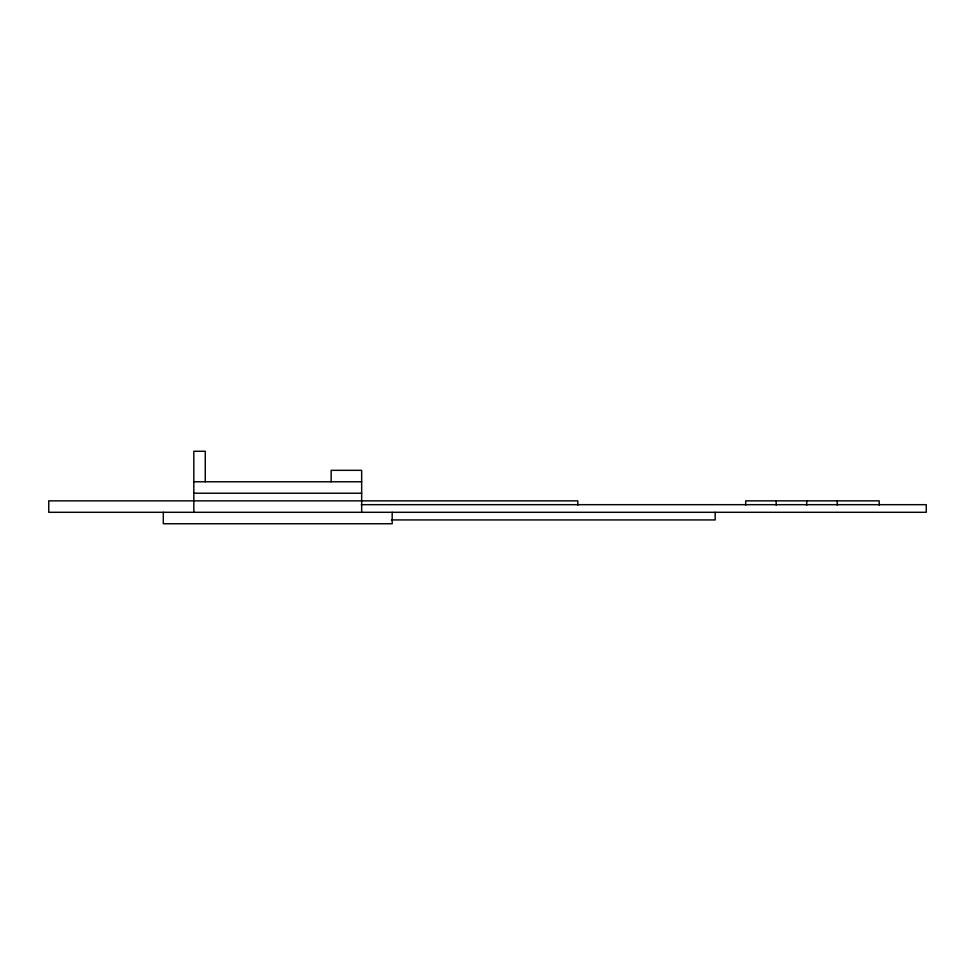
<?xml version="1.0" encoding="UTF-8"?>
<svg xmlns="http://www.w3.org/2000/svg" width="975" height="975" viewBox="0 0 975 975"><rect width="100%" height="100%" fill="white"/><g stroke="black" fill="none" stroke-linecap="round" stroke-linejoin="round"><path stroke-width="1.46" d="M193.818 481.772L361.664 481.772M193.818 493.228L361.664 493.228M361.323 504.672L926.25 504.672L926.25 512.302L48.75 512.302L48.75 500.857L577.822 500.857L577.822 505.148M391.487 519.931L715.162 519.931L715.162 512.302M879.194 505.148L879.194 500.857L745.68 500.857L745.68 505.148M837.233 500.857L837.233 505.148M806.715 500.857L806.715 505.148M776.197 500.857L776.197 505.148M392.182 512.302L392.182 523.746L163.3 523.746L163.3 512.302M361.664 512.302L361.664 470.328L331.147 470.328L331.147 481.772M205.262 481.772L205.262 451.254L193.818 451.254L193.818 512.302"/></g></svg>
